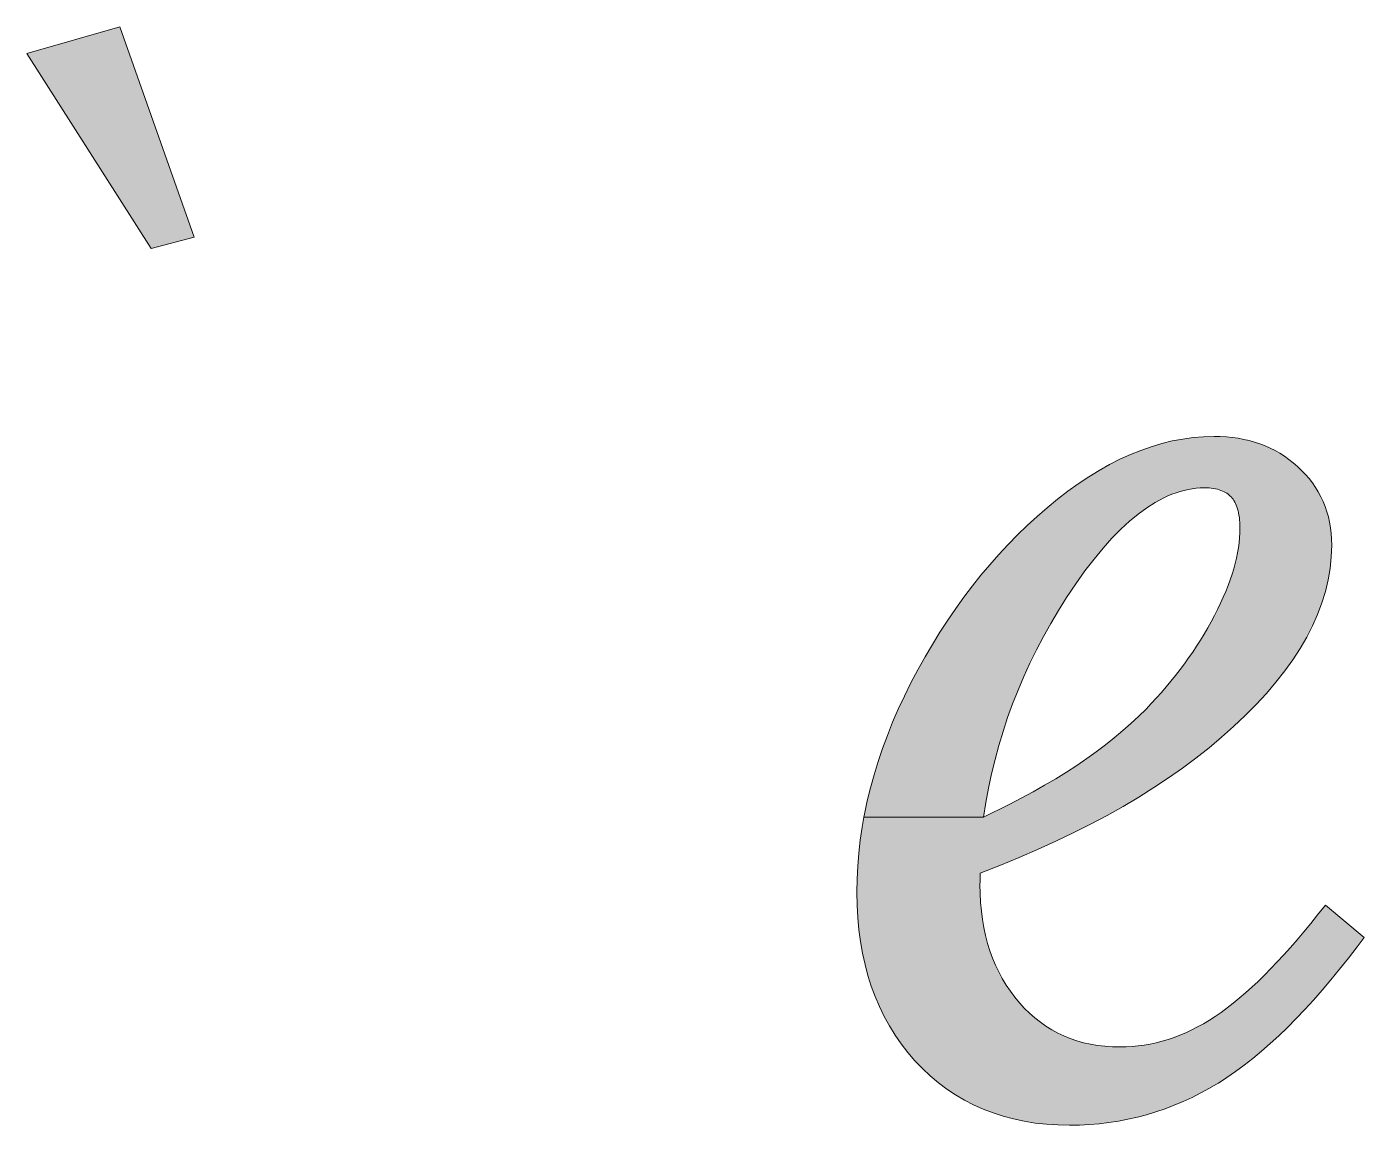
# Model space of a CAD drawing. Header units: millimetres. Extents: x 95 to 217, y 30 to 108.
# Drawn here: x 179.98 to 211.78, y 48.73 to 74.85 of the extents above; entities that cross this region are included whole.
import ezdxf

# ---------------------------------------------------------------- set-up
doc = ezdxf.new("R2010")
doc.units = ezdxf.units.MM
doc.header["$MEASUREMENT"] = 0
doc.layers.add('Layer 1', color=7, linetype='Continuous', lineweight=0)

msp = doc.modelspace()

# ---------------------------------------------------------------- hatches: boundary and pattern name
at = {"layer": 'Layer 1', "true_color": 0x000000, "transparency": 33554687}
h = msp.add_hatch(color=18, dxfattribs=at)
edge = h.paths.add_edge_path()
edge.add_spline(control_points=[(183.955, 69.843), (183.955, 69.843), (182.938, 69.576), (182.938, 69.576), (182.938, 69.576), (179.978, 74.21), (179.978, 74.21), (179.978, 74.21), (182.188, 74.847), (182.188, 74.847), (182.188, 74.847), (183.955, 69.843), (183.955, 69.843)], knot_values=[0, 0, 0, 0, 1, 1, 1, 2, 2, 2, 3, 3, 3, 4, 4, 4, 4], degree=3, periodic=0)
h = msp.add_hatch(color=18, dxfattribs=at)
edge = h.paths.add_edge_path()
edge.add_spline(control_points=[(208.353, 65.105), (208.353, 65.105), (208.497, 65.097), (208.497, 65.097), (208.497, 65.097), (208.637, 65.083), (208.637, 65.083), (208.637, 65.083), (208.775, 65.064), (208.775, 65.064), (208.775, 65.064), (208.909, 65.039), (208.909, 65.039), (208.909, 65.039), (209.042, 65.009), (209.042, 65.009), (209.042, 65.009), (209.17, 64.973), (209.17, 64.973), (209.17, 64.973), (209.296, 64.931), (209.296, 64.931), (209.296, 64.931), (209.418, 64.884), (209.418, 64.884), (209.418, 64.884), (209.538, 64.831), (209.538, 64.831), (209.538, 64.831), (209.654, 64.773), (209.654, 64.773), (209.654, 64.773), (209.768, 64.709), (209.768, 64.709), (209.768, 64.709), (209.877, 64.638), (209.877, 64.638), (209.877, 64.638), (209.984, 64.562), (209.984, 64.562), (209.984, 64.562), (210.087, 64.481), (210.087, 64.481), (210.087, 64.481), (210.187, 64.393), (210.187, 64.393), (210.187, 64.393), (210.286, 64.301), (210.286, 64.301), (210.286, 64.301), (210.377, 64.205), (210.377, 64.205), (210.377, 64.205), (210.464, 64.106), (210.464, 64.106), (210.464, 64.106), (210.543, 64.004), (210.543, 64.004), (210.543, 64.004), (210.617, 63.897), (210.617, 63.897), (210.617, 63.897), (210.683, 63.788), (210.683, 63.788), (210.683, 63.788), (210.744, 63.676), (210.744, 63.676), (210.744, 63.676), (210.798, 63.561), (210.798, 63.561), (210.798, 63.561), (210.846, 63.442), (210.846, 63.442), (210.846, 63.442), (210.887, 63.32), (210.887, 63.32), (210.887, 63.32), (210.922, 63.196), (210.922, 63.196), (210.922, 63.196), (210.951, 63.067), (210.951, 63.067), (210.951, 63.067), (210.973, 62.937), (210.973, 62.937), (210.973, 62.937), (210.989, 62.803), (210.989, 62.803), (210.989, 62.803), (210.998, 62.666), (210.998, 62.666), (210.998, 62.666), (211.001, 62.527), (211.001, 62.527), (211.001, 62.527), (210.992, 62.25), (210.992, 62.25), (210.992, 62.25), (210.964, 61.973), (210.964, 61.973), (210.964, 61.973), (210.916, 61.698), (210.916, 61.698), (210.916, 61.698), (210.851, 61.424), (210.851, 61.424), (210.851, 61.424), (210.767, 61.151), (210.767, 61.151), (210.767, 61.151), (210.665, 60.878), (210.665, 60.878), (210.665, 60.878), (210.545, 60.607), (210.545, 60.607), (210.545, 60.607), (210.407, 60.337), (210.407, 60.337), (210.407, 60.337), (210.25, 60.068), (210.25, 60.068), (210.25, 60.068), (210.077, 59.799), (210.077, 59.799), (210.077, 59.799), (209.885, 59.533), (209.885, 59.533), (209.885, 59.533), (209.677, 59.266), (209.677, 59.266), (209.677, 59.266), (209.451, 59.001), (209.451, 59.001), (209.451, 59.001), (209.208, 58.737), (209.208, 58.737), (209.208, 58.737), (208.947, 58.474), (208.947, 58.474), (208.947, 58.474), (208.67, 58.211), (208.67, 58.211), (208.67, 58.211), (208.384, 57.957), (208.384, 57.957), (208.384, 57.957), (208.086, 57.708), (208.086, 57.708), (208.086, 57.708), (207.775, 57.463), (207.775, 57.463), (207.775, 57.463), (207.453, 57.224), (207.453, 57.224), (207.453, 57.224), (207.119, 56.99), (207.119, 56.99), (207.119, 56.99), (206.772, 56.76), (206.772, 56.76), (206.772, 56.76), (206.414, 56.535), (206.414, 56.535), (206.414, 56.535), (206.043, 56.315), (206.043, 56.315), (206.043, 56.315), (205.661, 56.1), (205.661, 56.1), (205.661, 56.1), (205.266, 55.89), (205.266, 55.89), (205.266, 55.89), (204.859, 55.684), (204.859, 55.684), (204.859, 55.684), (204.441, 55.484), (204.441, 55.484), (204.441, 55.484), (204.011, 55.288), (204.011, 55.288), (204.011, 55.288), (203.568, 55.097), (203.568, 55.097), (203.568, 55.097), (203.114, 54.911), (203.114, 54.911), (203.114, 54.911), (202.648, 54.729), (202.648, 54.729), (202.648, 54.729), (202.644, 54.665), (202.644, 54.665), (202.644, 54.665), (202.642, 54.599), (202.642, 54.599), (202.642, 54.599), (202.641, 54.53), (202.641, 54.53), (202.641, 54.53), (202.64, 54.458), (202.64, 54.458), (202.64, 54.458), (202.644, 54.242), (202.644, 54.242), (202.644, 54.242), (202.655, 54.031), (202.655, 54.031), (202.655, 54.031), (202.674, 53.826), (202.674, 53.826), (202.674, 53.826), (202.699, 53.626), (202.699, 53.626), (202.699, 53.626), (202.733, 53.432), (202.733, 53.432), (202.733, 53.432), (202.774, 53.243), (202.774, 53.243), (202.774, 53.243), (202.822, 53.059), (202.822, 53.059), (202.822, 53.059), (202.878, 52.881), (202.878, 52.881), (202.878, 52.881), (202.94, 52.708), (202.94, 52.708), (202.94, 52.708), (203.01, 52.54), (203.01, 52.54), (203.01, 52.54), (203.087, 52.378), (203.087, 52.378), (203.087, 52.378), (203.171, 52.22), (203.171, 52.22), (203.171, 52.22), (203.263, 52.067), (203.263, 52.067), (203.263, 52.067), (203.362, 51.921), (203.362, 51.921), (203.362, 51.921), (203.467, 51.778), (203.467, 51.778), (203.467, 51.778), (203.58, 51.641), (203.58, 51.641), (203.58, 51.641), (203.698, 51.514), (203.698, 51.514), (203.698, 51.514), (203.819, 51.396), (203.819, 51.396), (203.819, 51.396), (203.945, 51.285), (203.945, 51.285), (203.945, 51.285), (204.075, 51.184), (204.075, 51.184), (204.075, 51.184), (204.209, 51.09), (204.209, 51.09), (204.209, 51.09), (204.347, 51.004), (204.347, 51.004), (204.347, 51.004), (204.49, 50.926), (204.49, 50.926), (204.49, 50.926), (204.637, 50.857), (204.637, 50.857), (204.637, 50.857), (204.788, 50.795), (204.788, 50.795), (204.788, 50.795), (204.943, 50.742), (204.943, 50.742), (204.943, 50.742), (205.103, 50.697), (205.103, 50.697), (205.103, 50.697), (205.268, 50.661), (205.268, 50.661), (205.268, 50.661), (205.437, 50.632), (205.437, 50.632), (205.437, 50.632), (205.61, 50.612), (205.61, 50.612), (205.61, 50.612), (205.788, 50.599), (205.788, 50.599), (205.788, 50.599), (205.97, 50.595), (205.97, 50.595), (205.97, 50.595), (206.114, 50.598), (206.114, 50.598), (206.114, 50.598), (206.259, 50.607), (206.259, 50.607), (206.259, 50.607), (206.402, 50.62), (206.402, 50.62), (206.402, 50.62), (206.545, 50.64), (206.545, 50.64), (206.545, 50.64), (206.687, 50.665), (206.687, 50.665), (206.687, 50.665), (206.829, 50.696), (206.829, 50.696), (206.829, 50.696), (206.971, 50.732), (206.971, 50.732), (206.971, 50.732), (207.113, 50.774), (207.113, 50.774), (207.113, 50.774), (207.253, 50.822), (207.253, 50.822), (207.253, 50.822), (207.394, 50.876), (207.394, 50.876), (207.394, 50.876), (207.534, 50.935), (207.534, 50.935), (207.534, 50.935), (207.675, 51), (207.675, 51), (207.675, 51), (207.814, 51.071), (207.814, 51.071), (207.814, 51.071), (207.954, 51.147), (207.954, 51.147), (207.954, 51.147), (208.093, 51.23), (208.093, 51.23), (208.093, 51.23), (208.231, 51.318), (208.231, 51.318), (208.231, 51.318), (208.372, 51.417), (208.372, 51.417), (208.372, 51.417), (208.515, 51.523), (208.515, 51.523), (208.515, 51.523), (208.659, 51.636), (208.659, 51.636), (208.659, 51.636), (208.804, 51.756), (208.804, 51.756), (208.804, 51.756), (208.951, 51.882), (208.951, 51.882), (208.951, 51.882), (209.1, 52.015), (209.1, 52.015), (209.1, 52.015), (209.25, 52.155), (209.25, 52.155), (209.25, 52.155), (209.401, 52.303), (209.401, 52.303), (209.401, 52.303), (209.555, 52.457), (209.555, 52.457), (209.555, 52.457), (209.709, 52.619), (209.709, 52.619), (209.709, 52.619), (209.865, 52.787), (209.865, 52.787), (209.865, 52.787), (210.023, 52.962), (210.023, 52.962), (210.023, 52.962), (210.182, 53.144), (210.182, 53.144), (210.182, 53.144), (210.343, 53.334), (210.343, 53.334), (210.343, 53.334), (210.505, 53.53), (210.505, 53.53), (210.505, 53.53), (210.668, 53.734), (210.668, 53.734), (210.668, 53.734), (210.854, 53.967), (210.854, 53.967), (210.854, 53.967), (211.776, 53.199), (211.776, 53.199), (211.776, 53.199), (211.608, 52.978), (211.608, 52.978), (211.608, 52.978), (211.399, 52.706), (211.399, 52.706), (211.399, 52.706), (211.191, 52.444), (211.191, 52.444), (211.191, 52.444), (210.984, 52.191), (210.984, 52.191), (210.984, 52.191), (210.776, 51.947), (210.776, 51.947), (210.776, 51.947), (210.569, 51.712), (210.569, 51.712), (210.569, 51.712), (210.362, 51.486), (210.362, 51.486), (210.362, 51.486), (210.155, 51.269), (210.155, 51.269), (210.155, 51.269), (209.949, 51.062), (209.949, 51.062), (209.949, 51.062), (209.743, 50.864), (209.743, 50.864), (209.743, 50.864), (209.537, 50.675), (209.537, 50.675), (209.537, 50.675), (209.332, 50.495), (209.332, 50.495), (209.332, 50.495), (209.127, 50.325), (209.127, 50.325), (209.127, 50.325), (208.922, 50.164), (208.922, 50.164), (208.922, 50.164), (208.717, 50.013), (208.717, 50.013), (208.717, 50.013), (208.512, 49.871), (208.512, 49.871), (208.512, 49.871), (208.308, 49.738), (208.308, 49.738), (208.308, 49.738), (208.308, 49.738), (208.308, 49.738), (208.308, 49.738), (208.307, 49.737), (208.307, 49.737), (208.307, 49.737), (208.306, 49.736), (208.306, 49.736), (208.306, 49.736), (208.306, 49.736), (208.306, 49.736), (208.306, 49.736), (208.306, 49.736), (208.306, 49.736), (208.306, 49.736), (208.1, 49.615), (208.1, 49.615), (208.1, 49.615), (207.892, 49.502), (207.892, 49.502), (207.892, 49.502), (207.682, 49.397), (207.682, 49.397), (207.682, 49.397), (207.47, 49.299), (207.47, 49.299), (207.47, 49.299), (207.256, 49.209), (207.256, 49.209), (207.256, 49.209), (207.04, 49.127), (207.04, 49.127), (207.04, 49.127), (206.822, 49.052), (206.822, 49.052), (206.822, 49.052), (206.602, 48.986), (206.602, 48.986), (206.602, 48.986), (206.381, 48.927), (206.381, 48.927), (206.381, 48.927), (206.156, 48.876), (206.156, 48.876), (206.156, 48.876), (205.931, 48.833), (205.931, 48.833), (205.931, 48.833), (205.703, 48.798), (205.703, 48.798), (205.703, 48.798), (205.473, 48.77), (205.473, 48.77), (205.473, 48.77), (205.242, 48.75), (205.242, 48.75), (205.242, 48.75), (205.008, 48.739), (205.008, 48.739), (205.008, 48.739), (204.772, 48.735), (204.772, 48.735), (204.772, 48.735), (204.492, 48.741), (204.492, 48.741), (204.492, 48.741), (204.219, 48.759), (204.219, 48.759), (204.219, 48.759), (203.952, 48.788), (203.952, 48.788), (203.952, 48.788), (203.692, 48.83), (203.692, 48.83), (203.692, 48.83), (203.438, 48.884), (203.438, 48.884), (203.438, 48.884), (203.191, 48.949), (203.191, 48.949), (203.191, 48.949), (202.95, 49.027), (202.95, 49.027), (202.95, 49.027), (202.716, 49.117), (202.716, 49.117), (202.716, 49.117), (202.489, 49.218), (202.489, 49.218), (202.489, 49.218), (202.269, 49.332), (202.269, 49.332), (202.269, 49.332), (202.056, 49.458), (202.056, 49.458), (202.056, 49.458), (201.85, 49.596), (201.85, 49.596), (201.85, 49.596), (201.651, 49.746), (201.651, 49.746), (201.651, 49.746), (201.458, 49.908), (201.458, 49.908), (201.458, 49.908), (201.273, 50.082), (201.273, 50.082), (201.273, 50.082), (201.095, 50.268), (201.095, 50.268), (201.095, 50.268), (200.926, 50.464), (200.926, 50.464), (200.926, 50.464), (200.769, 50.667), (200.769, 50.667), (200.769, 50.667), (200.623, 50.878), (200.623, 50.878), (200.623, 50.878), (200.487, 51.096), (200.487, 51.096), (200.487, 51.096), (200.363, 51.321), (200.363, 51.321), (200.363, 51.321), (200.25, 51.554), (200.25, 51.554), (200.25, 51.554), (200.147, 51.793), (200.147, 51.793), (200.147, 51.793), (200.056, 52.04), (200.056, 52.04), (200.056, 52.04), (199.976, 52.295), (199.976, 52.295), (199.976, 52.295), (199.907, 52.556), (199.907, 52.556), (199.907, 52.556), (199.848, 52.825), (199.848, 52.825), (199.848, 52.825), (199.799, 53.1), (199.799, 53.1), (199.799, 53.1), (199.762, 53.383), (199.762, 53.383), (199.762, 53.383), (199.736, 53.672), (199.736, 53.672), (199.736, 53.672), (199.72, 53.969), (199.72, 53.969), (199.72, 53.969), (199.715, 54.272), (199.715, 54.272), (199.715, 54.272), (199.72, 54.581), (199.72, 54.581), (199.72, 54.581), (199.735, 54.891), (199.735, 54.891), (199.735, 54.891), (199.76, 55.201), (199.76, 55.201), (199.76, 55.201), (199.795, 55.512), (199.795, 55.512), (199.795, 55.512), (199.841, 55.822), (199.841, 55.822), (199.841, 55.822), (199.882, 56.058), (199.882, 56.058), (199.882, 56.058), (202.727, 56.058), (202.727, 56.058), (202.727, 56.058), (203.334, 56.356), (203.334, 56.356), (203.334, 56.356), (203.905, 56.66), (203.905, 56.66), (203.905, 56.66), (204.177, 56.816), (204.177, 56.816), (204.177, 56.816), (204.44, 56.972), (204.44, 56.972), (204.44, 56.972), (204.695, 57.13), (204.695, 57.13), (204.695, 57.13), (204.94, 57.29), (204.94, 57.29), (204.94, 57.29), (205.177, 57.452), (205.177, 57.452), (205.177, 57.452), (205.405, 57.615), (205.405, 57.615), (205.405, 57.615), (205.624, 57.78), (205.624, 57.78), (205.624, 57.78), (205.834, 57.947), (205.834, 57.947), (205.834, 57.947), (206.036, 58.115), (206.036, 58.115), (206.036, 58.115), (206.228, 58.285), (206.228, 58.285), (206.228, 58.285), (206.413, 58.456), (206.413, 58.456), (206.413, 58.456), (206.587, 58.629), (206.587, 58.629), (206.587, 58.629), (206.712, 58.759), (206.712, 58.759), (206.712, 58.759), (206.834, 58.891), (206.834, 58.891), (206.834, 58.891), (206.953, 59.023), (206.953, 59.023), (206.953, 59.023), (207.068, 59.157), (207.068, 59.157), (207.068, 59.157), (207.181, 59.292), (207.181, 59.292), (207.181, 59.292), (207.29, 59.427), (207.29, 59.427), (207.29, 59.427), (207.396, 59.565), (207.396, 59.565), (207.396, 59.565), (207.5, 59.703), (207.5, 59.703), (207.5, 59.703), (207.6, 59.843), (207.6, 59.843), (207.6, 59.843), (207.697, 59.983), (207.697, 59.983), (207.697, 59.983), (207.791, 60.125), (207.791, 60.125), (207.791, 60.125), (207.882, 60.268), (207.882, 60.268), (207.882, 60.268), (207.97, 60.412), (207.97, 60.412), (207.97, 60.412), (208.055, 60.557), (208.055, 60.557), (208.055, 60.557), (208.137, 60.703), (208.137, 60.703), (208.137, 60.703), (208.215, 60.851), (208.215, 60.851), (208.215, 60.851), (208.29, 60.998), (208.29, 60.998), (208.29, 60.998), (208.36, 61.142), (208.36, 61.142), (208.36, 61.142), (208.424, 61.285), (208.424, 61.285), (208.424, 61.285), (208.484, 61.425), (208.484, 61.425), (208.484, 61.425), (208.539, 61.563), (208.539, 61.563), (208.539, 61.563), (208.588, 61.698), (208.588, 61.698), (208.588, 61.698), (208.633, 61.831), (208.633, 61.831), (208.633, 61.831), (208.673, 61.962), (208.673, 61.962), (208.673, 61.962), (208.708, 62.091), (208.708, 62.091), (208.708, 62.091), (208.738, 62.217), (208.738, 62.217), (208.738, 62.217), (208.764, 62.34), (208.764, 62.34), (208.764, 62.34), (208.785, 62.462), (208.785, 62.462), (208.785, 62.462), (208.801, 62.582), (208.801, 62.582), (208.801, 62.582), (208.812, 62.699), (208.812, 62.699), (208.812, 62.699), (208.819, 62.814), (208.819, 62.814), (208.819, 62.814), (208.821, 62.926), (208.821, 62.926), (208.821, 62.926), (208.82, 62.995), (208.82, 62.995), (208.82, 62.995), (208.818, 63.061), (208.818, 63.061), (208.818, 63.061), (208.813, 63.124), (208.813, 63.124), (208.813, 63.124), (208.806, 63.183), (208.806, 63.183), (208.806, 63.183), (208.797, 63.239), (208.797, 63.239), (208.797, 63.239), (208.787, 63.292), (208.787, 63.292), (208.787, 63.292), (208.776, 63.342), (208.776, 63.342), (208.776, 63.342), (208.763, 63.389), (208.763, 63.389), (208.763, 63.389), (208.748, 63.433), (208.748, 63.433), (208.748, 63.433), (208.732, 63.474), (208.732, 63.474), (208.732, 63.474), (208.715, 63.513), (208.715, 63.513), (208.715, 63.513), (208.696, 63.549), (208.696, 63.549), (208.696, 63.549), (208.676, 63.583), (208.676, 63.583), (208.676, 63.583), (208.656, 63.614), (208.656, 63.614), (208.656, 63.614), (208.634, 63.642), (208.634, 63.642), (208.634, 63.642), (208.611, 63.669), (208.611, 63.669), (208.611, 63.669), (208.588, 63.692), (208.588, 63.692), (208.588, 63.692), (208.564, 63.715), (208.564, 63.715), (208.564, 63.715), (208.537, 63.737), (208.537, 63.737), (208.537, 63.737), (208.507, 63.757), (208.507, 63.757), (208.507, 63.757), (208.476, 63.776), (208.476, 63.776), (208.476, 63.776), (208.443, 63.794), (208.443, 63.794), (208.443, 63.794), (208.407, 63.811), (208.407, 63.811), (208.407, 63.811), (208.369, 63.826), (208.369, 63.826), (208.369, 63.826), (208.328, 63.84), (208.328, 63.84), (208.328, 63.84), (208.285, 63.852), (208.285, 63.852), (208.285, 63.852), (208.239, 63.862), (208.239, 63.862), (208.239, 63.862), (208.191, 63.871), (208.191, 63.871), (208.191, 63.871), (208.14, 63.878), (208.14, 63.878), (208.14, 63.878), (208.085, 63.883), (208.085, 63.883), (208.085, 63.883), (208.028, 63.886), (208.028, 63.886), (208.028, 63.886), (207.967, 63.887), (207.967, 63.887), (207.967, 63.887), (207.874, 63.884), (207.874, 63.884), (207.874, 63.884), (207.78, 63.878), (207.78, 63.878), (207.78, 63.878), (207.685, 63.865), (207.685, 63.865), (207.685, 63.865), (207.59, 63.849), (207.59, 63.849), (207.59, 63.849), (207.494, 63.827), (207.494, 63.827), (207.494, 63.827), (207.398, 63.802), (207.398, 63.802), (207.398, 63.802), (207.301, 63.77), (207.301, 63.77), (207.301, 63.77), (207.203, 63.734), (207.203, 63.734), (207.203, 63.734), (207.105, 63.693), (207.105, 63.693), (207.105, 63.693), (207.007, 63.647), (207.007, 63.647), (207.007, 63.647), (206.907, 63.596), (206.907, 63.596), (206.907, 63.596), (206.807, 63.54), (206.807, 63.54), (206.807, 63.54), (206.606, 63.412), (206.606, 63.412), (206.606, 63.412), (206.403, 63.263), (206.403, 63.263), (206.403, 63.263), (206.197, 63.093), (206.197, 63.093), (206.197, 63.093), (205.988, 62.901), (205.988, 62.901), (205.988, 62.901), (205.778, 62.687), (205.778, 62.687), (205.778, 62.687), (205.567, 62.451), (205.567, 62.451), (205.567, 62.451), (205.352, 62.192), (205.352, 62.192), (205.352, 62.192), (205.135, 61.91), (205.135, 61.91), (205.135, 61.91), (204.917, 61.605), (204.917, 61.605), (204.917, 61.605), (204.696, 61.277), (204.696, 61.277), (204.696, 61.277), (204.504, 60.971), (204.504, 60.971), (204.504, 60.971), (204.321, 60.662), (204.321, 60.662), (204.321, 60.662), (204.147, 60.35), (204.147, 60.35), (204.147, 60.35), (203.982, 60.037), (203.982, 60.037), (203.982, 60.037), (203.827, 59.72), (203.827, 59.72), (203.827, 59.72), (203.681, 59.401), (203.681, 59.401), (203.681, 59.401), (203.544, 59.078), (203.544, 59.078), (203.544, 59.078), (203.416, 58.754), (203.416, 58.754), (203.416, 58.754), (203.298, 58.426), (203.298, 58.426), (203.298, 58.426), (203.188, 58.096), (203.188, 58.096), (203.188, 58.096), (203.088, 57.763), (203.088, 57.763), (203.088, 57.763), (202.998, 57.427), (202.998, 57.427), (202.998, 57.427), (202.916, 57.089), (202.916, 57.089), (202.916, 57.089), (202.844, 56.748), (202.844, 56.748), (202.844, 56.748), (202.781, 56.404), (202.781, 56.404), (202.781, 56.404), (202.727, 56.058), (202.727, 56.058), (202.727, 56.058), (199.882, 56.058), (199.882, 56.058), (199.882, 56.058), (199.896, 56.132), (199.896, 56.132), (199.896, 56.132), (199.961, 56.443), (199.961, 56.443), (199.961, 56.443), (200.036, 56.754), (200.036, 56.754), (200.036, 56.754), (200.122, 57.066), (200.122, 57.066), (200.122, 57.066), (200.217, 57.378), (200.217, 57.378), (200.217, 57.378), (200.322, 57.689), (200.322, 57.689), (200.322, 57.689), (200.438, 58.001), (200.438, 58.001), (200.438, 58.001), (200.563, 58.313), (200.563, 58.313), (200.563, 58.313), (200.698, 58.626), (200.698, 58.626), (200.698, 58.626), (200.843, 58.938), (200.843, 58.938), (200.843, 58.938), (200.998, 59.251), (200.998, 59.251), (200.998, 59.251), (200.998, 59.251), (200.998, 59.251), (200.998, 59.251), (200.998, 59.251), (200.998, 59.251), (200.998, 59.251), (200.998, 59.252), (200.998, 59.252), (200.998, 59.252), (201.163, 59.563), (201.163, 59.563), (201.163, 59.563), (201.334, 59.869), (201.334, 59.869), (201.334, 59.869), (201.509, 60.166), (201.509, 60.166), (201.509, 60.166), (201.689, 60.458), (201.689, 60.458), (201.689, 60.458), (201.874, 60.742), (201.874, 60.742), (201.874, 60.742), (202.064, 61.019), (202.064, 61.019), (202.064, 61.019), (202.258, 61.29), (202.258, 61.29), (202.258, 61.29), (202.459, 61.554), (202.459, 61.554), (202.459, 61.554), (202.663, 61.811), (202.663, 61.811), (202.663, 61.811), (202.873, 62.06), (202.873, 62.06), (202.873, 62.06), (203.088, 62.303), (203.088, 62.303), (203.088, 62.303), (203.308, 62.539), (203.308, 62.539), (203.308, 62.539), (203.533, 62.769), (203.533, 62.769), (203.533, 62.769), (203.763, 62.991), (203.763, 62.991), (203.763, 62.991), (203.998, 63.206), (203.998, 63.206), (203.998, 63.206), (204.238, 63.414), (204.238, 63.414), (204.238, 63.414), (204.484, 63.617), (204.484, 63.617), (204.484, 63.617), (204.731, 63.807), (204.731, 63.807), (204.731, 63.807), (204.977, 63.984), (204.977, 63.984), (204.977, 63.984), (205.224, 64.148), (205.224, 64.148), (205.224, 64.148), (205.471, 64.3), (205.471, 64.3), (205.471, 64.3), (205.719, 64.439), (205.719, 64.439), (205.719, 64.439), (205.967, 64.565), (205.967, 64.565), (205.967, 64.565), (206.215, 64.678), (206.215, 64.678), (206.215, 64.678), (206.463, 64.778), (206.463, 64.778), (206.463, 64.778), (206.712, 64.865), (206.712, 64.865), (206.712, 64.865), (206.96, 64.939), (206.96, 64.939), (206.96, 64.939), (207.209, 65), (207.209, 65), (207.209, 65), (207.459, 65.047), (207.459, 65.047), (207.459, 65.047), (207.708, 65.081), (207.708, 65.081), (207.708, 65.081), (207.957, 65.101), (207.957, 65.101), (207.957, 65.101), (208.207, 65.108), (208.207, 65.108), (208.207, 65.108), (208.353, 65.105), (208.353, 65.105)], knot_values=[0, 0, 0, 0, 1, 1, 1, 2, 2, 2, 3, 3, 3, 4, 4, 4, 5, 5, 5, 6, 6, 6, 7, 7, 7, 8, 8, 8, 9, 9, 9, 10, 10, 10, 11, 11, 11, 12, 12, 12, 13, 13, 13, 14, 14, 14, 15, 15, 15, 16, 16, 16, 17, 17, 17, 18, 18, 18, 19, 19, 19, 20, 20, 20, 21, 21, 21, 22, 22, 22, 23, 23, 23, 24, 24, 24, 25, 25, 25, 26, 26, 26, 27, 27, 27, 28, 28, 28, 29, 29, 29, 30, 30, 30, 31, 31, 31, 32, 32, 32, 33, 33, 33, 34, 34, 34, 35, 35, 35, 36, 36, 36, 37, 37, 37, 38, 38, 38, 39, 39, 39, 40, 40, 40, 41, 41, 41, 42, 42, 42, 43, 43, 43, 44, 44, 44, 45, 45, 45, 46, 46, 46, 47, 47, 47, 48, 48, 48, 49, 49, 49, 50, 50, 50, 51, 51, 51, 52, 52, 52, 53, 53, 53, 54, 54, 54, 55, 55, 55, 56, 56, 56, 57, 57, 57, 58, 58, 58, 59, 59, 59, 60, 60, 60, 61, 61, 61, 62, 62, 62, 63, 63, 63, 64, 64, 64, 65, 65, 65, 66, 66, 66, 67, 67, 67, 68, 68, 68, 69, 69, 69, 70, 70, 70, 71, 71, 71, 72, 72, 72, 73, 73, 73, 74, 74, 74, 75, 75, 75, 76, 76, 76, 77, 77, 77, 78, 78, 78, 79, 79, 79, 80, 80, 80, 81, 81, 81, 82, 82, 82, 83, 83, 83, 84, 84, 84, 85, 85, 85, 86, 86, 86, 87, 87, 87, 88, 88, 88, 89, 89, 89, 90, 90, 90, 91, 91, 91, 92, 92, 92, 93, 93, 93, 94, 94, 94, 95, 95, 95, 96, 96, 96, 97, 97, 97, 98, 98, 98, 99, 99, 99, 100, 100, 100, 101, 101, 101, 102, 102, 102, 103, 103, 103, 104, 104, 104, 105, 105, 105, 106, 106, 106, 107, 107, 107, 108, 108, 108, 109, 109, 109, 110, 110, 110, 111, 111, 111, 112, 112, 112, 113, 113, 113, 114, 114, 114, 115, 115, 115, 116, 116, 116, 117, 117, 117, 118, 118, 118, 119, 119, 119, 120, 120, 120, 121, 121, 121, 122, 122, 122, 123, 123, 123, 124, 124, 124, 125, 125, 125, 126, 126, 126, 127, 127, 127, 128, 128, 128, 129, 129, 129, 130, 130, 130, 131, 131, 131, 132, 132, 132, 133, 133, 133, 134, 134, 134, 135, 135, 135, 136, 136, 136, 137, 137, 137, 138, 138, 138, 139, 139, 139, 140, 140, 140, 141, 141, 141, 142, 142, 142, 143, 143, 143, 144, 144, 144, 145, 145, 145, 146, 146, 146, 147, 147, 147, 148, 148, 148, 149, 149, 149, 150, 150, 150, 151, 151, 151, 152, 152, 152, 153, 153, 153, 154, 154, 154, 155, 155, 155, 156, 156, 156, 157, 157, 157, 158, 158, 158, 159, 159, 159, 160, 160, 160, 161, 161, 161, 162, 162, 162, 163, 163, 163, 164, 164, 164, 165, 165, 165, 166, 166, 166, 167, 167, 167, 168, 168, 168, 169, 169, 169, 170, 170, 170, 171, 171, 171, 172, 172, 172, 173, 173, 173, 174, 174, 174, 175, 175, 175, 176, 176, 176, 177, 177, 177, 178, 178, 178, 179, 179, 179, 180, 180, 180, 181, 181, 181, 182, 182, 182, 183, 183, 183, 184, 184, 184, 185, 185, 185, 186, 186, 186, 187, 187, 187, 188, 188, 188, 189, 189, 189, 190, 190, 190, 191, 191, 191, 192, 192, 192, 193, 193, 193, 194, 194, 194, 195, 195, 195, 196, 196, 196, 197, 197, 197, 198, 198, 198, 199, 199, 199, 200, 200, 200, 201, 201, 201, 202, 202, 202, 203, 203, 203, 204, 204, 204, 205, 205, 205, 206, 206, 206, 207, 207, 207, 208, 208, 208, 209, 209, 209, 210, 210, 210, 211, 211, 211, 212, 212, 212, 213, 213, 213, 214, 214, 214, 215, 215, 215, 216, 216, 216, 217, 217, 217, 218, 218, 218, 219, 219, 219, 220, 220, 220, 221, 221, 221, 222, 222, 222, 223, 223, 223, 224, 224, 224, 225, 225, 225, 226, 226, 226, 227, 227, 227, 228, 228, 228, 229, 229, 229, 230, 230, 230, 231, 231, 231, 232, 232, 232, 233, 233, 233, 234, 234, 234, 235, 235, 235, 236, 236, 236, 237, 237, 237, 238, 238, 238, 239, 239, 239, 240, 240, 240, 241, 241, 241, 242, 242, 242, 243, 243, 243, 244, 244, 244, 245, 245, 245, 246, 246, 246, 247, 247, 247, 248, 248, 248, 249, 249, 249, 250, 250, 250, 251, 251, 251, 252, 252, 252, 253, 253, 253, 254, 254, 254, 255, 255, 255, 256, 256, 256, 257, 257, 257, 258, 258, 258, 259, 259, 259, 260, 260, 260, 261, 261, 261, 262, 262, 262, 263, 263, 263, 264, 264, 264, 265, 265, 265, 266, 266, 266, 267, 267, 267, 268, 268, 268, 269, 269, 269, 270, 270, 270, 271, 271, 271, 272, 272, 272, 273, 273, 273, 274, 274, 274, 275, 275, 275, 276, 276, 276, 277, 277, 277, 278, 278, 278, 279, 279, 279, 280, 280, 280, 281, 281, 281, 282, 282, 282, 283, 283, 283, 284, 284, 284, 285, 285, 285, 286, 286, 286, 287, 287, 287, 288, 288, 288, 289, 289, 289, 290, 290, 290, 291, 291, 291, 292, 292, 292, 293, 293, 293, 294, 294, 294, 295, 295, 295, 296, 296, 296, 297, 297, 297, 298, 298, 298, 299, 299, 299, 300, 300, 300, 301, 301, 301, 302, 302, 302, 303, 303, 303, 304, 304, 304, 305, 305, 305, 306, 306, 306, 307, 307, 307, 308, 308, 308, 309, 309, 309, 310, 310, 310, 311, 311, 311, 312, 312, 312, 313, 313, 313, 314, 314, 314, 315, 315, 315, 316, 316, 316, 317, 317, 317, 318, 318, 318, 319, 319, 319, 320, 320, 320, 321, 321, 321, 322, 322, 322, 323, 323, 323, 324, 324, 324, 325, 325, 325, 326, 326, 326, 327, 327, 327, 328, 328, 328, 329, 329, 329, 330, 330, 330, 331, 331, 331, 332, 332, 332, 333, 333, 333, 334, 334, 334, 335, 335, 335, 336, 336, 336, 337, 337, 337, 338, 338, 338, 339, 339, 339, 340, 340, 340, 341, 341, 341, 342, 342, 342, 343, 343, 343, 344, 344, 344, 345, 345, 345, 346, 346, 346, 347, 347, 347, 348, 348, 348, 349, 349, 349, 350, 350, 350, 351, 351, 351, 352, 352, 352, 353, 353, 353, 354, 354, 354, 355, 355, 355, 356, 356, 356, 357, 357, 357, 358, 358, 358, 359, 359, 359, 360, 360, 360, 361, 361, 361, 362, 362, 362, 363, 363, 363, 364, 364, 364, 365, 365, 365, 366, 366, 366, 367, 367, 367, 368, 368, 368, 369, 369, 369, 370, 370, 370, 371, 371, 371, 372, 372, 372, 373, 373, 373, 374, 374, 374, 374], degree=3, periodic=0)

# ---------------------------------------------------------------- linework, layer by layer
at = {"layer": 'Layer 1'}
for points, knots in [([(183.955, 69.843), (183.955, 69.843), (182.938, 69.576), (182.938, 69.576), (182.938, 69.576), (179.978, 74.21), (179.978, 74.21), (179.978, 74.21), (182.188, 74.847), (182.188, 74.847), (182.188, 74.847), (183.955, 69.843), (183.955, 69.843)], [0, 0, 0, 0, 1, 1, 1, 2, 2, 2, 3, 3, 3, 4, 4, 4, 4]), ([(208.353, 65.105), (208.353, 65.105), (208.497, 65.097), (208.497, 65.097), (208.497, 65.097), (208.637, 65.083), (208.637, 65.083), (208.637, 65.083), (208.775, 65.064), (208.775, 65.064), (208.775, 65.064), (208.909, 65.039), (208.909, 65.039), (208.909, 65.039), (209.042, 65.009), (209.042, 65.009), (209.042, 65.009), (209.17, 64.973), (209.17, 64.973), (209.17, 64.973), (209.296, 64.931), (209.296, 64.931), (209.296, 64.931), (209.418, 64.884), (209.418, 64.884), (209.418, 64.884), (209.538, 64.831), (209.538, 64.831), (209.538, 64.831), (209.654, 64.773), (209.654, 64.773), (209.654, 64.773), (209.768, 64.709), (209.768, 64.709), (209.768, 64.709), (209.877, 64.638), (209.877, 64.638), (209.877, 64.638), (209.984, 64.562), (209.984, 64.562), (209.984, 64.562), (210.087, 64.481), (210.087, 64.481), (210.087, 64.481), (210.187, 64.393), (210.187, 64.393), (210.187, 64.393), (210.286, 64.301), (210.286, 64.301), (210.286, 64.301), (210.377, 64.205), (210.377, 64.205), (210.377, 64.205), (210.464, 64.106), (210.464, 64.106), (210.464, 64.106), (210.543, 64.004), (210.543, 64.004), (210.543, 64.004), (210.617, 63.897), (210.617, 63.897), (210.617, 63.897), (210.683, 63.788), (210.683, 63.788), (210.683, 63.788), (210.744, 63.676), (210.744, 63.676), (210.744, 63.676), (210.798, 63.561), (210.798, 63.561), (210.798, 63.561), (210.846, 63.442), (210.846, 63.442), (210.846, 63.442), (210.887, 63.32), (210.887, 63.32), (210.887, 63.32), (210.922, 63.196), (210.922, 63.196), (210.922, 63.196), (210.951, 63.067), (210.951, 63.067), (210.951, 63.067), (210.973, 62.937), (210.973, 62.937), (210.973, 62.937), (210.989, 62.803), (210.989, 62.803), (210.989, 62.803), (210.998, 62.666), (210.998, 62.666), (210.998, 62.666), (211.001, 62.527), (211.001, 62.527), (211.001, 62.527), (210.992, 62.25), (210.992, 62.25), (210.992, 62.25), (210.964, 61.973), (210.964, 61.973), (210.964, 61.973), (210.916, 61.698), (210.916, 61.698), (210.916, 61.698), (210.851, 61.424), (210.851, 61.424), (210.851, 61.424), (210.767, 61.151), (210.767, 61.151), (210.767, 61.151), (210.665, 60.878), (210.665, 60.878), (210.665, 60.878), (210.545, 60.607), (210.545, 60.607), (210.545, 60.607), (210.407, 60.337), (210.407, 60.337), (210.407, 60.337), (210.25, 60.068), (210.25, 60.068), (210.25, 60.068), (210.077, 59.799), (210.077, 59.799), (210.077, 59.799), (209.885, 59.533), (209.885, 59.533), (209.885, 59.533), (209.677, 59.266), (209.677, 59.266), (209.677, 59.266), (209.451, 59.001), (209.451, 59.001), (209.451, 59.001), (209.208, 58.737), (209.208, 58.737), (209.208, 58.737), (208.947, 58.474), (208.947, 58.474), (208.947, 58.474), (208.67, 58.211), (208.67, 58.211), (208.67, 58.211), (208.384, 57.957), (208.384, 57.957), (208.384, 57.957), (208.086, 57.708), (208.086, 57.708), (208.086, 57.708), (207.775, 57.463), (207.775, 57.463), (207.775, 57.463), (207.453, 57.224), (207.453, 57.224), (207.453, 57.224), (207.119, 56.99), (207.119, 56.99), (207.119, 56.99), (206.772, 56.76), (206.772, 56.76), (206.772, 56.76), (206.414, 56.535), (206.414, 56.535), (206.414, 56.535), (206.043, 56.315), (206.043, 56.315), (206.043, 56.315), (205.661, 56.1), (205.661, 56.1), (205.661, 56.1), (205.266, 55.89), (205.266, 55.89), (205.266, 55.89), (204.859, 55.684), (204.859, 55.684), (204.859, 55.684), (204.441, 55.484), (204.441, 55.484), (204.441, 55.484), (204.011, 55.288), (204.011, 55.288), (204.011, 55.288), (203.568, 55.097), (203.568, 55.097), (203.568, 55.097), (203.114, 54.911), (203.114, 54.911), (203.114, 54.911), (202.648, 54.729), (202.648, 54.729), (202.648, 54.729), (202.644, 54.665), (202.644, 54.665), (202.644, 54.665), (202.642, 54.599), (202.642, 54.599), (202.642, 54.599), (202.641, 54.53), (202.641, 54.53), (202.641, 54.53), (202.64, 54.458), (202.64, 54.458), (202.64, 54.458), (202.644, 54.242), (202.644, 54.242), (202.644, 54.242), (202.655, 54.031), (202.655, 54.031), (202.655, 54.031), (202.674, 53.826), (202.674, 53.826), (202.674, 53.826), (202.699, 53.626), (202.699, 53.626), (202.699, 53.626), (202.733, 53.432), (202.733, 53.432), (202.733, 53.432), (202.774, 53.243), (202.774, 53.243), (202.774, 53.243), (202.822, 53.059), (202.822, 53.059), (202.822, 53.059), (202.878, 52.881), (202.878, 52.881), (202.878, 52.881), (202.94, 52.708), (202.94, 52.708), (202.94, 52.708), (203.01, 52.54), (203.01, 52.54), (203.01, 52.54), (203.087, 52.378), (203.087, 52.378), (203.087, 52.378), (203.171, 52.22), (203.171, 52.22), (203.171, 52.22), (203.263, 52.067), (203.263, 52.067), (203.263, 52.067), (203.362, 51.921), (203.362, 51.921), (203.362, 51.921), (203.467, 51.778), (203.467, 51.778), (203.467, 51.778), (203.58, 51.641), (203.58, 51.641), (203.58, 51.641), (203.698, 51.514), (203.698, 51.514), (203.698, 51.514), (203.819, 51.396), (203.819, 51.396), (203.819, 51.396), (203.945, 51.285), (203.945, 51.285), (203.945, 51.285), (204.075, 51.184), (204.075, 51.184), (204.075, 51.184), (204.209, 51.09), (204.209, 51.09), (204.209, 51.09), (204.347, 51.004), (204.347, 51.004), (204.347, 51.004), (204.49, 50.926), (204.49, 50.926), (204.49, 50.926), (204.637, 50.857), (204.637, 50.857), (204.637, 50.857), (204.788, 50.795), (204.788, 50.795), (204.788, 50.795), (204.943, 50.742), (204.943, 50.742), (204.943, 50.742), (205.103, 50.697), (205.103, 50.697), (205.103, 50.697), (205.268, 50.661), (205.268, 50.661), (205.268, 50.661), (205.437, 50.632), (205.437, 50.632), (205.437, 50.632), (205.61, 50.612), (205.61, 50.612), (205.61, 50.612), (205.788, 50.599), (205.788, 50.599), (205.788, 50.599), (205.97, 50.595), (205.97, 50.595), (205.97, 50.595), (206.114, 50.598), (206.114, 50.598), (206.114, 50.598), (206.259, 50.607), (206.259, 50.607), (206.259, 50.607), (206.402, 50.62), (206.402, 50.62), (206.402, 50.62), (206.545, 50.64), (206.545, 50.64), (206.545, 50.64), (206.687, 50.665), (206.687, 50.665), (206.687, 50.665), (206.829, 50.696), (206.829, 50.696), (206.829, 50.696), (206.971, 50.732), (206.971, 50.732), (206.971, 50.732), (207.113, 50.774), (207.113, 50.774), (207.113, 50.774), (207.253, 50.822), (207.253, 50.822), (207.253, 50.822), (207.394, 50.876), (207.394, 50.876), (207.394, 50.876), (207.534, 50.935), (207.534, 50.935), (207.534, 50.935), (207.675, 51), (207.675, 51), (207.675, 51), (207.814, 51.071), (207.814, 51.071), (207.814, 51.071), (207.954, 51.147), (207.954, 51.147), (207.954, 51.147), (208.093, 51.23), (208.093, 51.23), (208.093, 51.23), (208.231, 51.318), (208.231, 51.318), (208.231, 51.318), (208.372, 51.417), (208.372, 51.417), (208.372, 51.417), (208.515, 51.523), (208.515, 51.523), (208.515, 51.523), (208.659, 51.636), (208.659, 51.636), (208.659, 51.636), (208.804, 51.756), (208.804, 51.756), (208.804, 51.756), (208.951, 51.882), (208.951, 51.882), (208.951, 51.882), (209.1, 52.015), (209.1, 52.015), (209.1, 52.015), (209.25, 52.155), (209.25, 52.155), (209.25, 52.155), (209.401, 52.303), (209.401, 52.303), (209.401, 52.303), (209.555, 52.457), (209.555, 52.457), (209.555, 52.457), (209.709, 52.619), (209.709, 52.619), (209.709, 52.619), (209.865, 52.787), (209.865, 52.787), (209.865, 52.787), (210.023, 52.962), (210.023, 52.962), (210.023, 52.962), (210.182, 53.144), (210.182, 53.144), (210.182, 53.144), (210.343, 53.334), (210.343, 53.334), (210.343, 53.334), (210.505, 53.53), (210.505, 53.53), (210.505, 53.53), (210.668, 53.734), (210.668, 53.734), (210.668, 53.734), (210.854, 53.967), (210.854, 53.967), (210.854, 53.967), (211.776, 53.199), (211.776, 53.199), (211.776, 53.199), (211.608, 52.978), (211.608, 52.978), (211.608, 52.978), (211.399, 52.706), (211.399, 52.706), (211.399, 52.706), (211.191, 52.444), (211.191, 52.444), (211.191, 52.444), (210.984, 52.191), (210.984, 52.191), (210.984, 52.191), (210.776, 51.947), (210.776, 51.947), (210.776, 51.947), (210.569, 51.712), (210.569, 51.712), (210.569, 51.712), (210.362, 51.486), (210.362, 51.486), (210.362, 51.486), (210.155, 51.269), (210.155, 51.269), (210.155, 51.269), (209.949, 51.062), (209.949, 51.062), (209.949, 51.062), (209.743, 50.864), (209.743, 50.864), (209.743, 50.864), (209.537, 50.675), (209.537, 50.675), (209.537, 50.675), (209.332, 50.495), (209.332, 50.495), (209.332, 50.495), (209.127, 50.325), (209.127, 50.325), (209.127, 50.325), (208.922, 50.164), (208.922, 50.164), (208.922, 50.164), (208.717, 50.013), (208.717, 50.013), (208.717, 50.013), (208.512, 49.871), (208.512, 49.871), (208.512, 49.871), (208.308, 49.738), (208.308, 49.738), (208.308, 49.738), (208.308, 49.738), (208.308, 49.738), (208.308, 49.738), (208.307, 49.737), (208.307, 49.737), (208.307, 49.737), (208.306, 49.736), (208.306, 49.736), (208.306, 49.736), (208.306, 49.736), (208.306, 49.736), (208.306, 49.736), (208.306, 49.736), (208.306, 49.736), (208.306, 49.736), (208.1, 49.615), (208.1, 49.615), (208.1, 49.615), (207.892, 49.502), (207.892, 49.502), (207.892, 49.502), (207.682, 49.397), (207.682, 49.397), (207.682, 49.397), (207.47, 49.299), (207.47, 49.299), (207.47, 49.299), (207.256, 49.209), (207.256, 49.209), (207.256, 49.209), (207.04, 49.127), (207.04, 49.127), (207.04, 49.127), (206.822, 49.052), (206.822, 49.052), (206.822, 49.052), (206.602, 48.986), (206.602, 48.986), (206.602, 48.986), (206.381, 48.927), (206.381, 48.927), (206.381, 48.927), (206.156, 48.876), (206.156, 48.876), (206.156, 48.876), (205.931, 48.833), (205.931, 48.833), (205.931, 48.833), (205.703, 48.798), (205.703, 48.798), (205.703, 48.798), (205.473, 48.77), (205.473, 48.77), (205.473, 48.77), (205.242, 48.75), (205.242, 48.75), (205.242, 48.75), (205.008, 48.739), (205.008, 48.739), (205.008, 48.739), (204.772, 48.735), (204.772, 48.735), (204.772, 48.735), (204.492, 48.741), (204.492, 48.741), (204.492, 48.741), (204.219, 48.759), (204.219, 48.759), (204.219, 48.759), (203.952, 48.788), (203.952, 48.788), (203.952, 48.788), (203.692, 48.83), (203.692, 48.83), (203.692, 48.83), (203.438, 48.884), (203.438, 48.884), (203.438, 48.884), (203.191, 48.949), (203.191, 48.949), (203.191, 48.949), (202.95, 49.027), (202.95, 49.027), (202.95, 49.027), (202.716, 49.117), (202.716, 49.117), (202.716, 49.117), (202.489, 49.218), (202.489, 49.218), (202.489, 49.218), (202.269, 49.332), (202.269, 49.332), (202.269, 49.332), (202.056, 49.458), (202.056, 49.458), (202.056, 49.458), (201.85, 49.596), (201.85, 49.596), (201.85, 49.596), (201.651, 49.746), (201.651, 49.746), (201.651, 49.746), (201.458, 49.908), (201.458, 49.908), (201.458, 49.908), (201.273, 50.082), (201.273, 50.082), (201.273, 50.082), (201.095, 50.268), (201.095, 50.268), (201.095, 50.268), (200.926, 50.464), (200.926, 50.464), (200.926, 50.464), (200.769, 50.667), (200.769, 50.667), (200.769, 50.667), (200.623, 50.878), (200.623, 50.878), (200.623, 50.878), (200.487, 51.096), (200.487, 51.096), (200.487, 51.096), (200.363, 51.321), (200.363, 51.321), (200.363, 51.321), (200.25, 51.554), (200.25, 51.554), (200.25, 51.554), (200.147, 51.793), (200.147, 51.793), (200.147, 51.793), (200.056, 52.04), (200.056, 52.04), (200.056, 52.04), (199.976, 52.295), (199.976, 52.295), (199.976, 52.295), (199.907, 52.556), (199.907, 52.556), (199.907, 52.556), (199.848, 52.825), (199.848, 52.825), (199.848, 52.825), (199.799, 53.1), (199.799, 53.1), (199.799, 53.1), (199.762, 53.383), (199.762, 53.383), (199.762, 53.383), (199.736, 53.672), (199.736, 53.672), (199.736, 53.672), (199.72, 53.969), (199.72, 53.969), (199.72, 53.969), (199.715, 54.272), (199.715, 54.272), (199.715, 54.272), (199.72, 54.581), (199.72, 54.581), (199.72, 54.581), (199.735, 54.891), (199.735, 54.891), (199.735, 54.891), (199.76, 55.201), (199.76, 55.201), (199.76, 55.201), (199.795, 55.512), (199.795, 55.512), (199.795, 55.512), (199.841, 55.822), (199.841, 55.822), (199.841, 55.822), (199.882, 56.058), (199.882, 56.058), (199.882, 56.058), (202.727, 56.058), (202.727, 56.058), (202.727, 56.058), (203.334, 56.356), (203.334, 56.356), (203.334, 56.356), (203.905, 56.66), (203.905, 56.66), (203.905, 56.66), (204.177, 56.816), (204.177, 56.816), (204.177, 56.816), (204.44, 56.972), (204.44, 56.972), (204.44, 56.972), (204.695, 57.13), (204.695, 57.13), (204.695, 57.13), (204.94, 57.29), (204.94, 57.29), (204.94, 57.29), (205.177, 57.452), (205.177, 57.452), (205.177, 57.452), (205.405, 57.615), (205.405, 57.615), (205.405, 57.615), (205.624, 57.78), (205.624, 57.78), (205.624, 57.78), (205.834, 57.947), (205.834, 57.947), (205.834, 57.947), (206.036, 58.115), (206.036, 58.115), (206.036, 58.115), (206.228, 58.285), (206.228, 58.285), (206.228, 58.285), (206.413, 58.456), (206.413, 58.456), (206.413, 58.456), (206.587, 58.629), (206.587, 58.629), (206.587, 58.629), (206.712, 58.759), (206.712, 58.759), (206.712, 58.759), (206.834, 58.891), (206.834, 58.891), (206.834, 58.891), (206.953, 59.023), (206.953, 59.023), (206.953, 59.023), (207.068, 59.157), (207.068, 59.157), (207.068, 59.157), (207.181, 59.292), (207.181, 59.292), (207.181, 59.292), (207.29, 59.427), (207.29, 59.427), (207.29, 59.427), (207.396, 59.565), (207.396, 59.565), (207.396, 59.565), (207.5, 59.703), (207.5, 59.703), (207.5, 59.703), (207.6, 59.843), (207.6, 59.843), (207.6, 59.843), (207.697, 59.983), (207.697, 59.983), (207.697, 59.983), (207.791, 60.125), (207.791, 60.125), (207.791, 60.125), (207.882, 60.268), (207.882, 60.268), (207.882, 60.268), (207.97, 60.412), (207.97, 60.412), (207.97, 60.412), (208.055, 60.557), (208.055, 60.557), (208.055, 60.557), (208.137, 60.703), (208.137, 60.703), (208.137, 60.703), (208.215, 60.851), (208.215, 60.851), (208.215, 60.851), (208.29, 60.998), (208.29, 60.998), (208.29, 60.998), (208.36, 61.142), (208.36, 61.142), (208.36, 61.142), (208.424, 61.285), (208.424, 61.285), (208.424, 61.285), (208.484, 61.425), (208.484, 61.425), (208.484, 61.425), (208.539, 61.563), (208.539, 61.563), (208.539, 61.563), (208.588, 61.698), (208.588, 61.698), (208.588, 61.698), (208.633, 61.831), (208.633, 61.831), (208.633, 61.831), (208.673, 61.962), (208.673, 61.962), (208.673, 61.962), (208.708, 62.091), (208.708, 62.091), (208.708, 62.091), (208.738, 62.217), (208.738, 62.217), (208.738, 62.217), (208.764, 62.34), (208.764, 62.34), (208.764, 62.34), (208.785, 62.462), (208.785, 62.462), (208.785, 62.462), (208.801, 62.582), (208.801, 62.582), (208.801, 62.582), (208.812, 62.699), (208.812, 62.699), (208.812, 62.699), (208.819, 62.814), (208.819, 62.814), (208.819, 62.814), (208.821, 62.926), (208.821, 62.926), (208.821, 62.926), (208.82, 62.995), (208.82, 62.995), (208.82, 62.995), (208.818, 63.061), (208.818, 63.061), (208.818, 63.061), (208.813, 63.124), (208.813, 63.124), (208.813, 63.124), (208.806, 63.183), (208.806, 63.183), (208.806, 63.183), (208.797, 63.239), (208.797, 63.239), (208.797, 63.239), (208.787, 63.292), (208.787, 63.292), (208.787, 63.292), (208.776, 63.342), (208.776, 63.342), (208.776, 63.342), (208.763, 63.389), (208.763, 63.389), (208.763, 63.389), (208.748, 63.433), (208.748, 63.433), (208.748, 63.433), (208.732, 63.474), (208.732, 63.474), (208.732, 63.474), (208.715, 63.513), (208.715, 63.513), (208.715, 63.513), (208.696, 63.549), (208.696, 63.549), (208.696, 63.549), (208.676, 63.583), (208.676, 63.583), (208.676, 63.583), (208.656, 63.614), (208.656, 63.614), (208.656, 63.614), (208.634, 63.642), (208.634, 63.642), (208.634, 63.642), (208.611, 63.669), (208.611, 63.669), (208.611, 63.669), (208.588, 63.692), (208.588, 63.692), (208.588, 63.692), (208.564, 63.715), (208.564, 63.715), (208.564, 63.715), (208.537, 63.737), (208.537, 63.737), (208.537, 63.737), (208.507, 63.757), (208.507, 63.757), (208.507, 63.757), (208.476, 63.776), (208.476, 63.776), (208.476, 63.776), (208.443, 63.794), (208.443, 63.794), (208.443, 63.794), (208.407, 63.811), (208.407, 63.811), (208.407, 63.811), (208.369, 63.826), (208.369, 63.826), (208.369, 63.826), (208.328, 63.84), (208.328, 63.84), (208.328, 63.84), (208.285, 63.852), (208.285, 63.852), (208.285, 63.852), (208.239, 63.862), (208.239, 63.862), (208.239, 63.862), (208.191, 63.871), (208.191, 63.871), (208.191, 63.871), (208.14, 63.878), (208.14, 63.878), (208.14, 63.878), (208.085, 63.883), (208.085, 63.883), (208.085, 63.883), (208.028, 63.886), (208.028, 63.886), (208.028, 63.886), (207.967, 63.887), (207.967, 63.887), (207.967, 63.887), (207.874, 63.884), (207.874, 63.884), (207.874, 63.884), (207.78, 63.878), (207.78, 63.878), (207.78, 63.878), (207.685, 63.865), (207.685, 63.865), (207.685, 63.865), (207.59, 63.849), (207.59, 63.849), (207.59, 63.849), (207.494, 63.827), (207.494, 63.827), (207.494, 63.827), (207.398, 63.802), (207.398, 63.802), (207.398, 63.802), (207.301, 63.77), (207.301, 63.77), (207.301, 63.77), (207.203, 63.734), (207.203, 63.734), (207.203, 63.734), (207.105, 63.693), (207.105, 63.693), (207.105, 63.693), (207.007, 63.647), (207.007, 63.647), (207.007, 63.647), (206.907, 63.596), (206.907, 63.596), (206.907, 63.596), (206.807, 63.54), (206.807, 63.54), (206.807, 63.54), (206.606, 63.412), (206.606, 63.412), (206.606, 63.412), (206.403, 63.263), (206.403, 63.263), (206.403, 63.263), (206.197, 63.093), (206.197, 63.093), (206.197, 63.093), (205.988, 62.901), (205.988, 62.901), (205.988, 62.901), (205.778, 62.687), (205.778, 62.687), (205.778, 62.687), (205.567, 62.451), (205.567, 62.451), (205.567, 62.451), (205.352, 62.192), (205.352, 62.192), (205.352, 62.192), (205.135, 61.91), (205.135, 61.91), (205.135, 61.91), (204.917, 61.605), (204.917, 61.605), (204.917, 61.605), (204.696, 61.277), (204.696, 61.277), (204.696, 61.277), (204.504, 60.971), (204.504, 60.971), (204.504, 60.971), (204.321, 60.662), (204.321, 60.662), (204.321, 60.662), (204.147, 60.35), (204.147, 60.35), (204.147, 60.35), (203.982, 60.037), (203.982, 60.037), (203.982, 60.037), (203.827, 59.72), (203.827, 59.72), (203.827, 59.72), (203.681, 59.401), (203.681, 59.401), (203.681, 59.401), (203.544, 59.078), (203.544, 59.078), (203.544, 59.078), (203.416, 58.754), (203.416, 58.754), (203.416, 58.754), (203.298, 58.426), (203.298, 58.426), (203.298, 58.426), (203.188, 58.096), (203.188, 58.096), (203.188, 58.096), (203.088, 57.763), (203.088, 57.763), (203.088, 57.763), (202.998, 57.427), (202.998, 57.427), (202.998, 57.427), (202.916, 57.089), (202.916, 57.089), (202.916, 57.089), (202.844, 56.748), (202.844, 56.748), (202.844, 56.748), (202.781, 56.404), (202.781, 56.404), (202.781, 56.404), (202.727, 56.058), (202.727, 56.058), (202.727, 56.058), (199.882, 56.058), (199.882, 56.058), (199.882, 56.058), (199.896, 56.132), (199.896, 56.132), (199.896, 56.132), (199.961, 56.443), (199.961, 56.443), (199.961, 56.443), (200.036, 56.754), (200.036, 56.754), (200.036, 56.754), (200.122, 57.066), (200.122, 57.066), (200.122, 57.066), (200.217, 57.378), (200.217, 57.378), (200.217, 57.378), (200.322, 57.689), (200.322, 57.689), (200.322, 57.689), (200.438, 58.001), (200.438, 58.001), (200.438, 58.001), (200.563, 58.313), (200.563, 58.313), (200.563, 58.313), (200.698, 58.626), (200.698, 58.626), (200.698, 58.626), (200.843, 58.938), (200.843, 58.938), (200.843, 58.938), (200.998, 59.251), (200.998, 59.251), (200.998, 59.251), (200.998, 59.251), (200.998, 59.251), (200.998, 59.251), (200.998, 59.251), (200.998, 59.251), (200.998, 59.251), (200.998, 59.252), (200.998, 59.252), (200.998, 59.252), (201.163, 59.563), (201.163, 59.563), (201.163, 59.563), (201.334, 59.869), (201.334, 59.869), (201.334, 59.869), (201.509, 60.166), (201.509, 60.166), (201.509, 60.166), (201.689, 60.458), (201.689, 60.458), (201.689, 60.458), (201.874, 60.742), (201.874, 60.742), (201.874, 60.742), (202.064, 61.019), (202.064, 61.019), (202.064, 61.019), (202.258, 61.29), (202.258, 61.29), (202.258, 61.29), (202.459, 61.554), (202.459, 61.554), (202.459, 61.554), (202.663, 61.811), (202.663, 61.811), (202.663, 61.811), (202.873, 62.06), (202.873, 62.06), (202.873, 62.06), (203.088, 62.303), (203.088, 62.303), (203.088, 62.303), (203.308, 62.539), (203.308, 62.539), (203.308, 62.539), (203.533, 62.769), (203.533, 62.769), (203.533, 62.769), (203.763, 62.991), (203.763, 62.991), (203.763, 62.991), (203.998, 63.206), (203.998, 63.206), (203.998, 63.206), (204.238, 63.414), (204.238, 63.414), (204.238, 63.414), (204.484, 63.617), (204.484, 63.617), (204.484, 63.617), (204.731, 63.807), (204.731, 63.807), (204.731, 63.807), (204.977, 63.984), (204.977, 63.984), (204.977, 63.984), (205.224, 64.148), (205.224, 64.148), (205.224, 64.148), (205.471, 64.3), (205.471, 64.3), (205.471, 64.3), (205.719, 64.439), (205.719, 64.439), (205.719, 64.439), (205.967, 64.565), (205.967, 64.565), (205.967, 64.565), (206.215, 64.678), (206.215, 64.678), (206.215, 64.678), (206.463, 64.778), (206.463, 64.778), (206.463, 64.778), (206.712, 64.865), (206.712, 64.865), (206.712, 64.865), (206.96, 64.939), (206.96, 64.939), (206.96, 64.939), (207.209, 65), (207.209, 65), (207.209, 65), (207.459, 65.047), (207.459, 65.047), (207.459, 65.047), (207.708, 65.081), (207.708, 65.081), (207.708, 65.081), (207.957, 65.101), (207.957, 65.101), (207.957, 65.101), (208.207, 65.108), (208.207, 65.108), (208.207, 65.108), (208.353, 65.105), (208.353, 65.105)], [0, 0, 0, 0, 1, 1, 1, 2, 2, 2, 3, 3, 3, 4, 4, 4, 5, 5, 5, 6, 6, 6, 7, 7, 7, 8, 8, 8, 9, 9, 9, 10, 10, 10, 11, 11, 11, 12, 12, 12, 13, 13, 13, 14, 14, 14, 15, 15, 15, 16, 16, 16, 17, 17, 17, 18, 18, 18, 19, 19, 19, 20, 20, 20, 21, 21, 21, 22, 22, 22, 23, 23, 23, 24, 24, 24, 25, 25, 25, 26, 26, 26, 27, 27, 27, 28, 28, 28, 29, 29, 29, 30, 30, 30, 31, 31, 31, 32, 32, 32, 33, 33, 33, 34, 34, 34, 35, 35, 35, 36, 36, 36, 37, 37, 37, 38, 38, 38, 39, 39, 39, 40, 40, 40, 41, 41, 41, 42, 42, 42, 43, 43, 43, 44, 44, 44, 45, 45, 45, 46, 46, 46, 47, 47, 47, 48, 48, 48, 49, 49, 49, 50, 50, 50, 51, 51, 51, 52, 52, 52, 53, 53, 53, 54, 54, 54, 55, 55, 55, 56, 56, 56, 57, 57, 57, 58, 58, 58, 59, 59, 59, 60, 60, 60, 61, 61, 61, 62, 62, 62, 63, 63, 63, 64, 64, 64, 65, 65, 65, 66, 66, 66, 67, 67, 67, 68, 68, 68, 69, 69, 69, 70, 70, 70, 71, 71, 71, 72, 72, 72, 73, 73, 73, 74, 74, 74, 75, 75, 75, 76, 76, 76, 77, 77, 77, 78, 78, 78, 79, 79, 79, 80, 80, 80, 81, 81, 81, 82, 82, 82, 83, 83, 83, 84, 84, 84, 85, 85, 85, 86, 86, 86, 87, 87, 87, 88, 88, 88, 89, 89, 89, 90, 90, 90, 91, 91, 91, 92, 92, 92, 93, 93, 93, 94, 94, 94, 95, 95, 95, 96, 96, 96, 97, 97, 97, 98, 98, 98, 99, 99, 99, 100, 100, 100, 101, 101, 101, 102, 102, 102, 103, 103, 103, 104, 104, 104, 105, 105, 105, 106, 106, 106, 107, 107, 107, 108, 108, 108, 109, 109, 109, 110, 110, 110, 111, 111, 111, 112, 112, 112, 113, 113, 113, 114, 114, 114, 115, 115, 115, 116, 116, 116, 117, 117, 117, 118, 118, 118, 119, 119, 119, 120, 120, 120, 121, 121, 121, 122, 122, 122, 123, 123, 123, 124, 124, 124, 125, 125, 125, 126, 126, 126, 127, 127, 127, 128, 128, 128, 129, 129, 129, 130, 130, 130, 131, 131, 131, 132, 132, 132, 133, 133, 133, 134, 134, 134, 135, 135, 135, 136, 136, 136, 137, 137, 137, 138, 138, 138, 139, 139, 139, 140, 140, 140, 141, 141, 141, 142, 142, 142, 143, 143, 143, 144, 144, 144, 145, 145, 145, 146, 146, 146, 147, 147, 147, 148, 148, 148, 149, 149, 149, 150, 150, 150, 151, 151, 151, 152, 152, 152, 153, 153, 153, 154, 154, 154, 155, 155, 155, 156, 156, 156, 157, 157, 157, 158, 158, 158, 159, 159, 159, 160, 160, 160, 161, 161, 161, 162, 162, 162, 163, 163, 163, 164, 164, 164, 165, 165, 165, 166, 166, 166, 167, 167, 167, 168, 168, 168, 169, 169, 169, 170, 170, 170, 171, 171, 171, 172, 172, 172, 173, 173, 173, 174, 174, 174, 175, 175, 175, 176, 176, 176, 177, 177, 177, 178, 178, 178, 179, 179, 179, 180, 180, 180, 181, 181, 181, 182, 182, 182, 183, 183, 183, 184, 184, 184, 185, 185, 185, 186, 186, 186, 187, 187, 187, 188, 188, 188, 189, 189, 189, 190, 190, 190, 191, 191, 191, 192, 192, 192, 193, 193, 193, 194, 194, 194, 195, 195, 195, 196, 196, 196, 197, 197, 197, 198, 198, 198, 199, 199, 199, 200, 200, 200, 201, 201, 201, 202, 202, 202, 203, 203, 203, 204, 204, 204, 205, 205, 205, 206, 206, 206, 207, 207, 207, 208, 208, 208, 209, 209, 209, 210, 210, 210, 211, 211, 211, 212, 212, 212, 213, 213, 213, 214, 214, 214, 215, 215, 215, 216, 216, 216, 217, 217, 217, 218, 218, 218, 219, 219, 219, 220, 220, 220, 221, 221, 221, 222, 222, 222, 223, 223, 223, 224, 224, 224, 225, 225, 225, 226, 226, 226, 227, 227, 227, 228, 228, 228, 229, 229, 229, 230, 230, 230, 231, 231, 231, 232, 232, 232, 233, 233, 233, 234, 234, 234, 235, 235, 235, 236, 236, 236, 237, 237, 237, 238, 238, 238, 239, 239, 239, 240, 240, 240, 241, 241, 241, 242, 242, 242, 243, 243, 243, 244, 244, 244, 245, 245, 245, 246, 246, 246, 247, 247, 247, 248, 248, 248, 249, 249, 249, 250, 250, 250, 251, 251, 251, 252, 252, 252, 253, 253, 253, 254, 254, 254, 255, 255, 255, 256, 256, 256, 257, 257, 257, 258, 258, 258, 259, 259, 259, 260, 260, 260, 261, 261, 261, 262, 262, 262, 263, 263, 263, 264, 264, 264, 265, 265, 265, 266, 266, 266, 267, 267, 267, 268, 268, 268, 269, 269, 269, 270, 270, 270, 271, 271, 271, 272, 272, 272, 273, 273, 273, 274, 274, 274, 275, 275, 275, 276, 276, 276, 277, 277, 277, 278, 278, 278, 279, 279, 279, 280, 280, 280, 281, 281, 281, 282, 282, 282, 283, 283, 283, 284, 284, 284, 285, 285, 285, 286, 286, 286, 287, 287, 287, 288, 288, 288, 289, 289, 289, 290, 290, 290, 291, 291, 291, 292, 292, 292, 293, 293, 293, 294, 294, 294, 295, 295, 295, 296, 296, 296, 297, 297, 297, 298, 298, 298, 299, 299, 299, 300, 300, 300, 301, 301, 301, 302, 302, 302, 303, 303, 303, 304, 304, 304, 305, 305, 305, 306, 306, 306, 307, 307, 307, 308, 308, 308, 309, 309, 309, 310, 310, 310, 311, 311, 311, 312, 312, 312, 313, 313, 313, 314, 314, 314, 315, 315, 315, 316, 316, 316, 317, 317, 317, 318, 318, 318, 319, 319, 319, 320, 320, 320, 321, 321, 321, 322, 322, 322, 323, 323, 323, 324, 324, 324, 325, 325, 325, 326, 326, 326, 327, 327, 327, 328, 328, 328, 329, 329, 329, 330, 330, 330, 331, 331, 331, 332, 332, 332, 333, 333, 333, 334, 334, 334, 335, 335, 335, 336, 336, 336, 337, 337, 337, 338, 338, 338, 339, 339, 339, 340, 340, 340, 341, 341, 341, 342, 342, 342, 343, 343, 343, 344, 344, 344, 345, 345, 345, 346, 346, 346, 347, 347, 347, 348, 348, 348, 349, 349, 349, 350, 350, 350, 351, 351, 351, 352, 352, 352, 353, 353, 353, 354, 354, 354, 355, 355, 355, 356, 356, 356, 357, 357, 357, 358, 358, 358, 359, 359, 359, 360, 360, 360, 361, 361, 361, 362, 362, 362, 363, 363, 363, 364, 364, 364, 365, 365, 365, 366, 366, 366, 367, 367, 367, 368, 368, 368, 369, 369, 369, 370, 370, 370, 371, 371, 371, 372, 372, 372, 373, 373, 373, 374, 374, 374, 374])]:
    msp.add_open_spline(points, degree=3, knots=knots, dxfattribs=at)

doc.saveas('drawing.dxf')
